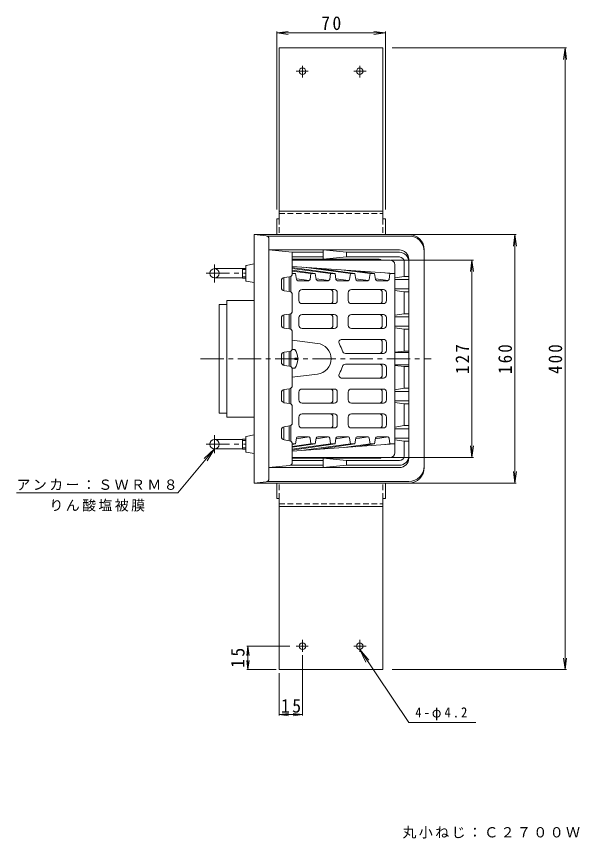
# Model space of a CAD drawing. Units: millimetres, scale not verified. Extents: x -599 to 806, y -582 to 531.
# Drawn here: x -564 to -201, y -26 to 503 of the extents above; entities that cross this region are included whole.
import ezdxf

# ---------------------------------------------------------------- set-up
doc = ezdxf.new("R2010")
doc.units = ezdxf.units.MM
doc.header["$LTSCALE"] = 3
doc.linetypes.add('CHAIN1', pattern=[8, 5, -1, 1, -1])
doc.linetypes.add('DASHED1', pattern=[1.8, 1.2, -0.6])
for name, color, linetype, lineweight in [('3-0', 4, 'Continuous', 9), ('3-1', 2, 'Continuous', 9), ('3-2', 6, 'Continuous', 9), ('3-4', 7, 'Continuous', 9), ('3-5', 7, 'Continuous', 9), ('3-A', 2, 'Continuous', 9), ('3-B', 3, 'Continuous', 9), ('3-F', 7, 'Continuous', 9)]:
    doc.layers.add(name, color=color, linetype=linetype, lineweight=lineweight)
doc.styles.add('ＭＳ ゴシック', font='')
doc.styles.get('ＭＳ ゴシック').set_extended_font_data('MS Gothic')

msp = doc.modelspace()

# ---------------------------------------------------------------- linework, layer by layer
at = {"layer": '3-0'}
for p, q in [((-410.808, 202.949), (-410.808, 362.949)), ((-311.308, 362.949), (-410.808, 362.949)), ((-403.099, 362.137), (-410.808, 362.949)), ((-311.308, 361.949), (-402.438, 361.949)), ((-401.308, 360.148), (-401.308, 205.749)), ((-301.308, 212.949), (-301.308, 352.949)), ((-415.898, 343.023), (-410.808, 343.949)), ((-436.308, 340.949), (-418.308, 340.949)), ((-418.308, 334.774), (-418.308, 341.124)), ((-418.308, 341.124), (-416.308, 341.124)), ((-418.308, 340.309), (-416.308, 340.309)), ((-416.308, 333.366), (-416.308, 342.531)), ((-436.308, 334.948), (-418.308, 334.948)), ((-418.308, 335.589), (-416.308, 335.589)), ((-418.308, 334.774), (-416.308, 334.774)), ((-415.898, 332.874), (-410.808, 331.949)), ((-433.308, 317.949), (-428.36, 317.949)), ((-433.308, 317.949), (-433.308, 247.949)), ((-428.36, 320.449), (-410.808, 320.449)), ((-428.36, 320.449), (-428.36, 245.449)), ((-433.308, 247.949), (-428.36, 247.949)), ((-428.36, 245.449), (-410.808, 245.449)), ((-415.898, 233.023), (-410.808, 233.949)), ((-436.308, 230.949), (-418.308, 230.949)), ((-418.308, 231.124), (-418.308, 224.774)), ((-418.308, 231.124), (-416.308, 231.124)), ((-418.308, 230.309), (-416.308, 230.309)), ((-416.308, 223.366), (-416.308, 232.531)), ((-436.308, 224.949), (-418.308, 224.949)), ((-418.308, 225.589), (-416.308, 225.589)), ((-418.308, 224.774), (-416.308, 224.774)), ((-415.898, 222.874), (-410.808, 221.949)), ((-403.099, 203.76), (-410.808, 202.949)), ((-311.308, 202.949), (-410.808, 202.949)), ((-311.308, 203.949), (-402.438, 203.949))]:
    msp.add_line(p, q, dxfattribs=at)
at = {"layer": '3-0', "linetype": 'CHAIN1'}
for p, q in [((-436.308, 332.111), (-436.308, 343.608)), ((-441.659, 337.949), (-416.308, 337.949)), ((-445.359, 282.949), (-296.974, 282.949)), ((-436.308, 233.786), (-436.308, 222.289)), ((-441.659, 227.949), (-416.308, 227.949))]:
    msp.add_line(p, q, dxfattribs=at)
at = {"layer": '3-0'}
for centre in [(-436.308, 337.949), (-436.308, 227.949)]:
    msp.add_circle(centre, 3, dxfattribs=at)
for centre, radius, start, end in [((-403.308, 360.148), 2, 0, 83.99055), ((-311.308, 352.949), 10, 0, 90), ((-311.308, 351.949), 10, 0, 90), ((-415.808, 342.531), 0.5, 100.30612, 180), ((-415.808, 333.366), 0.5, 180, 259.69388), ((-415.808, 232.531), 0.5, 100.30663, 180), ((-415.808, 223.366), 0.5, 180, 259.69337), ((-311.308, 213.949), 10, 270, 0), ((-311.308, 212.949), 10, 270, 0), ((-403.308, 205.749), 2, 276.00945, 0)]:
    msp.add_arc(centre, radius, start, end, dxfattribs=at)
at = {"layer": '3-1'}
for p, q in [((-386.308, 337.683), (-386.308, 351.449)), ((-386.308, 351.449), (-366.418, 351.449)), ((-351.308, 351.449), (-366.418, 352.949)), ((-351.308, 351.449), (-351.308, 348.449)), ((-351.308, 351.449), (-317.308, 351.449)), ((-366.418, 348.449), (-386.308, 348.449)), ((-330.418, 346.949), (-386.308, 346.949)), ((-317.308, 348.449), (-351.308, 348.449)), ((-314.308, 345.449), (-314.308, 335.949)), ((-311.308, 346.949), (-311.308, 218.949)), ((-391.591, 335.194), (-388.026, 335.703)), ((-320.308, 335.033), (-314.308, 335.949)), ((-311.308, 333.949), (-320.308, 333.949)), ((-311.308, 335.949), (-314.308, 335.949)), ((-393.308, 328.683), (-393.308, 333.214)), ((-388.026, 326.194), (-391.591, 326.703)), ((-386.308, 313.683), (-386.308, 324.214)), ((-311.308, 327.949), (-320.308, 327.949)), ((-320.308, 326.864), (-314.308, 325.949)), ((-311.308, 325.949), (-314.308, 325.949)), ((-314.308, 325.949), (-314.308, 311.949)), ((-393.308, 304.683), (-393.308, 309.214)), ((-391.591, 311.194), (-388.026, 311.703)), ((-320.308, 311.033), (-314.308, 311.949)), ((-311.308, 309.949), (-320.308, 309.949)), ((-311.308, 311.949), (-314.308, 311.949)), ((-388.026, 302.194), (-391.591, 302.703)), ((-311.308, 303.949), (-320.308, 303.949)), ((-320.308, 302.864), (-314.308, 301.949)), ((-386.308, 289.683), (-386.308, 300.214)), ((-391.591, 287.194), (-388.026, 287.703)), ((-320.308, 287.23), (-314.308, 287.949)), ((-311.308, 286.949), (-320.308, 286.949)), ((-311.308, 287.949), (-314.308, 287.949)), ((-393.308, 280.683), (-393.308, 285.214)), ((-388.026, 278.194), (-391.591, 278.703)), ((-386.308, 265.683), (-386.308, 276.214)), ((-311.308, 278.949), (-320.308, 278.949)), ((-320.308, 278.668), (-314.308, 277.949)), ((-311.308, 277.949), (-314.308, 277.949)), ((-314.308, 277.949), (-314.308, 263.949)), ((-393.308, 256.683), (-393.308, 261.214)), ((-391.591, 263.194), (-388.026, 263.703)), ((-320.308, 263.033), (-314.308, 263.949)), ((-311.308, 261.949), (-320.308, 261.949)), ((-311.308, 263.949), (-314.308, 263.949)), ((-388.026, 254.194), (-391.591, 254.703)), ((-311.308, 255.949), (-320.308, 255.949)), ((-320.308, 254.864), (-314.308, 253.949)), ((-311.308, 253.949), (-314.308, 253.949)), ((-314.308, 253.949), (-314.308, 239.949)), ((-386.308, 241.683), (-386.308, 252.214)), ((-391.591, 239.194), (-388.026, 239.703)), ((-320.308, 239.033), (-314.308, 239.949)), ((-311.308, 239.949), (-314.308, 239.949)), ((-393.308, 232.683), (-393.308, 237.214)), ((-311.308, 237.949), (-320.308, 237.949)), ((-388.026, 230.194), (-391.591, 230.703)), ((-386.308, 216.259), (-386.308, 228.214)), ((-311.308, 231.949), (-320.308, 231.949)), ((-320.308, 230.864), (-314.308, 229.949)), ((-311.308, 229.949), (-314.308, 229.949)), ((-314.308, 229.949), (-314.308, 220.449)), ((-330.418, 218.949), (-386.308, 218.949)), ((-366.418, 217.449), (-386.308, 217.449)), ((-366.418, 212.949), (-366.418, 218.949)), ((-366.418, 218.949), (-351.308, 217.449)), ((-351.308, 214.449), (-351.308, 217.449)), ((-317.308, 217.449), (-351.308, 217.449)), ((-388.109, 214.269), (-401.308, 212.949)), ((-401.308, 212.949), (-317.308, 212.949)), ((-387.458, 214.449), (-366.418, 214.449)), ((-351.308, 214.449), (-366.418, 212.949)), ((-351.308, 214.449), (-317.308, 214.449))]:
    msp.add_line(p, q, dxfattribs=at)
for points in [[(-317.308, 352.949), (-401.308, 352.949), (-386.308, 351.449)], [(-366.418, 352.949), (-366.418, 346.949), (-351.308, 348.449)], [(-311.308, 301.949), (-314.308, 301.949), (-314.308, 287.949)]]:
    msp.add_lwpolyline(points, dxfattribs=at)
for centre, radius, start, end in [((-317.308, 346.949), 6, 0, 90), ((-317.308, 345.449), 6, 0, 90), ((-330.418, 343.949), 3, 56.44051, 90), ((-317.308, 345.449), 3, 0, 90), ((-391.308, 333.214), 2, 98.13, 180), ((-388.308, 337.683), 2, 278.13, 0), ((-391.308, 328.683), 2, 180, 261.86929), ((-388.308, 324.214), 2, 0, 81.86929), ((-388.308, 313.683), 2, 278.13071, 0), ((-391.308, 309.214), 2, 98.13071, 180), ((-391.308, 304.683), 2, 180, 261.86929), ((-388.308, 300.214), 2, 0, 81.86929), ((-391.308, 285.214), 2, 98.13071, 180), ((-388.308, 289.683), 2, 278.13071, 0), ((-391.308, 280.683), 2, 180, 261.86929), ((-388.308, 276.214), 2, 0, 81.86929), ((-388.308, 265.683), 2, 278.13071, 0), ((-391.308, 261.214), 2, 98.13071, 180), ((-391.308, 256.683), 2, 180, 261.86929), ((-388.308, 252.214), 2, 0, 81.86929), ((-391.308, 237.214), 2, 98.13071, 180), ((-388.308, 241.683), 2, 278.13071, 0), ((-391.308, 232.683), 2, 180, 261.86929), ((-388.308, 228.214), 2, 0, 81.86929), ((-330.418, 221.949), 3, 270, 303.5578), ((-317.308, 220.449), 3, 270, 0), ((-317.308, 220.449), 6, 270, 0), ((-317.308, 218.949), 6, 270, 0), ((-388.308, 216.259), 2, 275.71053, 0)]:
    msp.add_arc(centre, radius, start, end, dxfattribs=at)
at = {"layer": '3-2'}
for p, q in [((-323.308, 346.449), (-386.308, 346.449)), ((-386.308, 342.378), (-320.308, 337.73)), ((-386.308, 341.715), (-358.776, 337.73)), ((-386.308, 341.123), (-361.605, 337.73)), ((-386.308, 339.874), (-371.504, 337.73)), ((-374.333, 337.73), (-386.308, 339.376)), ((-378.944, 341.86), (-348.877, 337.73)), ((-346.049, 337.73), (-370.44, 341.261)), ((-352.803, 340.019), (-336.15, 337.73)), ((-333.321, 337.73), (-345.634, 339.514)), ((-320.308, 222.449), (-320.308, 343.449)), ((-391.808, 326.747), (-391.808, 335.151)), ((-388.308, 326.194), (-388.308, 335.663)), ((-387.308, 325.946), (-387.308, 335.951)), ((-384.232, 337.73), (-386.308, 338.032)), ((-384.232, 337.73), (-386.308, 337.73)), ((-383.642, 334.047), (-384.232, 337.73)), ((-375.518, 333.274), (-383.698, 334.398)), ((-374.892, 334.055), (-374.333, 337.73)), ((-371.504, 337.73), (-374.333, 337.73)), ((-370.914, 334.047), (-371.504, 337.73)), ((-370.97, 334.397), (-362.79, 333.274)), ((-362.164, 334.055), (-361.605, 337.73)), ((-358.776, 337.73), (-361.605, 337.73)), ((-358.186, 334.047), (-358.776, 337.73)), ((-358.242, 334.397), (-350.062, 333.274)), ((-349.436, 334.055), (-348.877, 337.73)), ((-346.049, 337.73), (-348.877, 337.73)), ((-345.458, 334.047), (-346.049, 337.73)), ((-345.514, 334.398), (-337.334, 333.274)), ((-336.709, 334.055), (-336.15, 337.73)), ((-333.321, 337.73), (-336.15, 337.73)), ((-332.73, 334.047), (-333.321, 337.73)), ((-324.606, 333.274), (-332.787, 334.403)), ((-323.422, 337.73), (-326.663, 338.178)), ((-323.981, 334.055), (-323.422, 337.73)), ((-320.308, 337.73), (-323.422, 337.73)), ((-375.881, 333.206), (-382.654, 333.206)), ((-363.153, 333.206), (-369.926, 333.206)), ((-350.425, 333.206), (-357.199, 333.206)), ((-337.697, 333.206), (-344.471, 333.206)), ((-324.969, 333.206), (-331.743, 333.206)), ((-382.007, 325.449), (-382.007, 320.449)), ((-359.344, 327.449), (-380.007, 327.449)), ((-360.094, 325.449), (-360.094, 320.449)), ((-357.344, 325.449), (-357.344, 320.449)), ((-350.273, 325.449), (-350.273, 320.449)), ((-348.273, 327.449), (-327.612, 327.449)), ((-328.362, 325.449), (-328.362, 320.449)), ((-325.612, 325.449), (-325.612, 320.449)), ((-359.344, 318.449), (-380.007, 318.449)), ((-327.612, 318.449), (-348.273, 318.449)), ((-391.808, 302.747), (-391.808, 311.151)), ((-388.308, 302.234), (-388.308, 311.703)), ((-387.308, 301.946), (-387.308, 311.951)), ((-382.007, 309.449), (-382.007, 304.449)), ((-380.007, 311.449), (-359.344, 311.449)), ((-360.094, 309.449), (-360.094, 304.449)), ((-357.344, 309.449), (-357.344, 304.449)), ((-350.273, 309.449), (-350.273, 304.449)), ((-327.612, 311.449), (-348.273, 311.449)), ((-328.362, 304.449), (-328.362, 309.449)), ((-325.612, 304.449), (-325.612, 309.449)), ((-359.344, 302.449), (-380.007, 302.449)), ((-327.612, 302.449), (-348.273, 302.449)), ((-386.308, 294.828), (-370.112, 292.877)), ((-327.612, 295.449), (-354.286, 295.449)), ((-328.362, 288.449), (-328.362, 293.449)), ((-325.612, 288.449), (-325.612, 293.449)), ((-391.808, 278.747), (-391.808, 287.151)), ((-388.308, 278.194), (-388.308, 287.703)), ((-387.308, 277.946), (-387.308, 287.951)), ((-327.612, 286.449), (-352.079, 286.449)), ((-327.612, 279.449), (-352.079, 279.449)), ((-328.362, 277.449), (-328.362, 272.449)), ((-325.612, 277.449), (-325.612, 272.449)), ((-386.308, 271.069), (-370.112, 273.02)), ((-327.612, 270.449), (-354.286, 270.449)), ((-391.808, 254.747), (-391.808, 263.151)), ((-388.308, 254.234), (-388.308, 263.703)), ((-387.308, 253.946), (-387.308, 263.951)), ((-382.007, 256.449), (-382.007, 261.449)), ((-359.344, 263.449), (-380.007, 263.449)), ((-360.094, 256.449), (-360.094, 261.449)), ((-357.344, 256.449), (-357.344, 261.449)), ((-350.273, 256.449), (-350.273, 261.449)), ((-327.612, 263.449), (-348.273, 263.449)), ((-328.362, 261.449), (-328.362, 256.449)), ((-325.612, 261.449), (-325.612, 256.449)), ((-359.344, 254.449), (-380.007, 254.449)), ((-327.612, 254.449), (-348.273, 254.449)), ((-382.007, 240.449), (-382.007, 245.449)), ((-359.344, 247.449), (-380.007, 247.449)), ((-360.094, 240.449), (-360.094, 245.449)), ((-357.344, 240.449), (-357.344, 245.449)), ((-350.273, 240.449), (-350.273, 245.449)), ((-327.612, 247.449), (-348.273, 247.449)), ((-328.362, 240.449), (-328.362, 245.449)), ((-325.612, 240.449), (-325.612, 245.449)), ((-391.808, 230.747), (-391.808, 239.151)), ((-388.308, 230.234), (-388.308, 239.663)), ((-387.308, 229.946), (-387.308, 239.951)), ((-359.344, 238.449), (-380.007, 238.449)), ((-348.273, 238.449), (-327.612, 238.449)), ((-384.232, 228.167), (-386.308, 228.167)), ((-384.232, 228.167), (-386.308, 227.865)), ((-374.333, 228.167), (-386.308, 226.521)), ((-386.308, 226.023), (-371.504, 228.167)), ((-386.308, 224.774), (-361.605, 228.167)), ((-386.308, 224.182), (-358.776, 228.167)), ((-386.308, 223.519), (-320.308, 228.167)), ((-383.642, 231.85), (-384.232, 228.167)), ((-375.518, 232.623), (-383.698, 231.499)), ((-375.881, 232.692), (-382.654, 232.692)), ((-378.944, 224.038), (-348.877, 228.167)), ((-374.892, 231.842), (-374.333, 228.167)), ((-371.504, 228.167), (-374.333, 228.167)), ((-370.914, 231.85), (-371.504, 228.167)), ((-370.97, 231.5), (-362.79, 232.623)), ((-346.049, 228.167), (-370.44, 224.637)), ((-363.153, 232.692), (-369.926, 232.692)), ((-362.164, 231.842), (-361.605, 228.167)), ((-358.776, 228.167), (-361.605, 228.167)), ((-358.186, 231.85), (-358.776, 228.167)), ((-358.242, 231.5), (-350.062, 232.623)), ((-350.425, 232.692), (-357.199, 232.692)), ((-352.803, 225.879), (-336.15, 228.167)), ((-349.436, 231.842), (-348.877, 228.167)), ((-346.049, 228.167), (-348.877, 228.167)), ((-345.458, 231.85), (-346.049, 228.167)), ((-333.321, 228.167), (-345.634, 226.383)), ((-345.514, 231.5), (-337.334, 232.623)), ((-337.697, 232.692), (-344.471, 232.692)), ((-336.709, 231.842), (-336.15, 228.167)), ((-333.321, 228.167), (-336.15, 228.167)), ((-332.73, 231.85), (-333.321, 228.167)), ((-324.606, 232.623), (-332.787, 231.494)), ((-324.969, 232.692), (-331.743, 232.692)), ((-323.422, 228.167), (-326.663, 227.719)), ((-323.981, 231.842), (-323.422, 228.167)), ((-320.308, 228.167), (-323.422, 228.167)), ((-323.308, 219.449), (-386.308, 219.449))]:
    msp.add_line(p, q, dxfattribs=at)
for centre, radius, start, end in [((-323.308, 343.449), 3, 0, 90), ((-382.654, 334.206), 1, 189.10832, 270), ((-375.881, 334.206), 1, 270, 351.35139), ((-369.926, 334.206), 1, 189.10832, 270), ((-363.153, 334.206), 1, 270, 351.34837), ((-357.199, 334.206), 1, 189.10832, 270), ((-350.425, 334.206), 1, 270, 351.34837), ((-344.471, 334.206), 1, 189.10832, 270), ((-337.697, 334.206), 1, 270, 351.35139), ((-331.743, 334.206), 1, 189.10832, 270), ((-324.969, 334.206), 1, 270, 351.34837), ((-380.007, 325.449), 2, 90, 180), ((-362.094, 325.449), 2, 0, 90), ((-359.344, 325.449), 2, 0, 90), ((-348.273, 325.449), 2, 90, 180), ((-330.362, 325.449), 2, 0, 90), ((-327.612, 325.449), 2, 0, 90), ((-380.007, 320.449), 2, 180, 270), ((-362.094, 320.449), 2, 270, 0), ((-359.344, 320.449), 2, 270, 0), ((-348.273, 320.449), 2, 180, 270), ((-330.362, 320.449), 2, 270, 0), ((-327.612, 320.449), 2, 270, 0), ((-380.007, 309.449), 2, 90, 180), ((-362.094, 309.449), 2, 0, 90), ((-359.344, 309.449), 2, 0, 90), ((-348.273, 309.449), 2, 90, 180), ((-330.362, 309.449), 2, 0, 90), ((-327.612, 309.449), 2, 0, 90), ((-380.007, 304.449), 2, 180, 270), ((-362.094, 304.449), 2, 270, 0), ((-359.344, 304.449), 2, 270, 0), ((-348.273, 304.449), 2, 180, 270), ((-330.362, 304.449), 2, 270, 0), ((-327.612, 304.449), 2, 270, 0), ((-371.308, 282.949), 10, 276.86995, 83.12791), ((-354.286, 293.449), 2, 90, 211.66814), ((-371.308, 282.949), 18, 15.96194, 31.66817), ((-330.362, 293.449), 2, 0, 90), ((-327.612, 293.449), 2, 0, 90), ((-352.079, 288.449), 2, 195.96255, 270), ((-330.362, 288.449), 2, 270, 0), ((-327.612, 288.449), 2, 270, 0), ((-371.308, 282.949), 18, 328.33183, 344.03806), ((-352.079, 277.449), 2, 90, 164.03745), ((-330.362, 277.449), 2, 0, 90), ((-327.612, 277.449), 2, 0, 90), ((-354.286, 272.449), 2, 148.33186, 270), ((-330.362, 272.449), 2, 270, 0), ((-327.612, 272.449), 2, 270, 0), ((-380.007, 261.449), 2, 90, 180), ((-362.094, 261.449), 2, 0, 90), ((-359.344, 261.449), 2, 0, 90), ((-348.273, 261.449), 2, 90, 180), ((-330.362, 261.449), 2, 0, 90), ((-327.612, 261.449), 2, 0, 90), ((-380.007, 256.449), 2, 180, 270), ((-362.094, 256.449), 2, 270, 0), ((-359.344, 256.449), 2, 270, 0), ((-348.273, 256.449), 2, 180, 270), ((-330.362, 256.449), 2, 270, 0), ((-327.612, 256.449), 2, 270, 0), ((-380.007, 245.449), 2, 90, 180), ((-362.094, 245.449), 2, 0, 90), ((-359.344, 245.449), 2, 0, 90), ((-348.273, 245.449), 2, 90, 180), ((-330.362, 245.449), 2, 0, 90), ((-327.612, 245.449), 2, 0, 90), ((-380.007, 240.449), 2, 180, 270), ((-362.094, 240.449), 2, 270, 0), ((-359.344, 240.449), 2, 270, 0), ((-348.273, 240.449), 2, 180, 270), ((-330.362, 240.449), 2, 270, 0), ((-327.612, 240.449), 2, 270, 0), ((-382.654, 231.692), 1, 90, 170.89168), ((-375.881, 231.692), 1, 8.65001, 90), ((-369.926, 231.692), 1, 90, 170.89168), ((-363.153, 231.692), 1, 8.65022, 90), ((-357.199, 231.692), 1, 90, 170.89168), ((-350.425, 231.692), 1, 8.65022, 90), ((-344.471, 231.692), 1, 90, 170.89168), ((-337.697, 231.692), 1, 8.65001, 90), ((-331.743, 231.692), 1, 90, 170.89168), ((-324.969, 231.692), 1, 8.65022, 90), ((-323.308, 222.449), 3, 270, 0)]:
    msp.add_arc(centre, radius, start, end, dxfattribs=at)
at = {"layer": '3-4'}
for p, q in [((-396.308, 492.601), (-388.873, 493.58)), ((-396.308, 493.501), (-396.308, 378.949)), ((-396.308, 492.601), (-326.309, 492.601)), ((-396.308, 492.601), (-388.873, 491.622)), ((-326.309, 492.601), (-333.744, 493.58)), ((-326.309, 492.601), (-333.744, 491.622)), ((-326.309, 493.501), (-326.309, 378.949)), ((-209.751, 482.949), (-321.909, 482.949)), ((-210.651, 482.949), (-211.63, 475.513)), ((-210.651, 82.949), (-210.651, 482.949)), ((-210.651, 482.949), (-209.672, 475.513)), ((-242.094, 362.949), (-320.309, 362.949)), ((-242.994, 362.949), (-243.973, 355.513)), ((-242.994, 202.949), (-242.994, 362.949)), ((-242.994, 362.949), (-242.015, 355.513)), ((-269.728, 346.449), (-322.759, 346.449)), ((-270.628, 346.449), (-271.607, 339.013)), ((-270.628, 219.449), (-270.628, 346.449)), ((-270.628, 346.449), (-269.649, 339.013)), ((-270.628, 219.449), (-271.607, 226.884)), ((-270.628, 219.449), (-269.649, 226.884)), ((-269.728, 219.449), (-322.759, 219.449)), ((-242.994, 202.949), (-243.973, 210.385)), ((-242.994, 202.949), (-242.015, 210.385)), ((-242.094, 202.949), (-320.309, 202.949)), ((-210.651, 82.949), (-211.63, 90.384)), ((-210.651, 82.949), (-209.672, 90.384)), ((-209.751, 82.949), (-321.909, 82.949))]:
    msp.add_line(p, q, dxfattribs=at)
at = {"layer": '3-5'}
for p, q in [((-459.981, 196.732), (-436.308, 224.949)), ((-436.308, 224.949), (-442.943, 218.868)), ((-436.308, 224.949), (-441.144, 217.358)), ((-563.909, 196.732), (-459.981, 196.732)), ((-342.909, 95.849), (-336.957, 89.097)), ((-311.302, 48.805), (-268.226, 48.805))]:
    msp.add_line(p, q, dxfattribs=at)
msp.add_lwpolyline([(-311.302, 48.805), (-342.909, 95.849), (-338.907, 87.787)], dxfattribs=at)
at = {"layer": '3-A'}
for p, q in [((-384.708, 288.949), (-386.448, 288.949)), ((-384.708, 282.47), (-384.708, 283.428)), ((-382.72, 283.428), (-384.708, 283.428)), ((-382.72, 282.47), (-384.708, 282.47)), ((-384.708, 276.949), (-386.448, 276.949))]:
    msp.add_line(p, q, dxfattribs=at)
for start, end in [(2.74535, 36.86935), (323.13013, 357.2541)]:
    msp.add_arc((-392.708, 282.949), 10, start, end, dxfattribs=at)
at = {"layer": '3-B'}
for p, q in [((-394.708, 482.949), (-327.909, 482.949)), ((-394.708, 482.949), (-394.708, 372.949)), ((-327.909, 482.949), (-327.909, 372.949)), ((-327.909, 377.949), (-394.708, 377.949)), ((-394.708, 372.949), (-396.308, 372.949)), ((-396.308, 372.949), (-396.308, 362.949)), ((-327.909, 372.949), (-326.309, 372.949)), ((-326.309, 372.949), (-326.309, 362.949)), ((-396.308, 192.949), (-396.308, 202.949)), ((-326.309, 192.949), (-326.309, 202.949)), ((-394.708, 192.949), (-396.308, 192.949)), ((-394.708, 82.949), (-394.708, 192.949)), ((-327.909, 192.949), (-326.309, 192.949)), ((-327.909, 82.949), (-327.909, 192.949)), ((-327.909, 187.949), (-394.708, 187.949)), ((-394.708, 82.949), (-327.909, 82.949))]:
    msp.add_line(p, q, dxfattribs=at)
at = {"layer": '3-B', "linetype": 'CHAIN1'}
for p, q in [((-379.708, 471.445), (-379.708, 463.88)), ((-342.909, 471.445), (-342.909, 463.88)), ((-376.013, 467.949), (-383.876, 467.949)), ((-346.604, 467.949), (-338.741, 467.949)), ((-379.708, 94.452), (-379.708, 102.017)), ((-342.909, 94.452), (-342.909, 102.017)), ((-376.013, 97.949), (-383.876, 97.949)), ((-346.604, 97.949), (-338.741, 97.949))]:
    msp.add_line(p, q, dxfattribs=at)
at = {"layer": '3-B', "linetype": 'DASHED1'}
for p, q in [((-394.708, 376.349), (-327.909, 376.349)), ((-394.708, 372.949), (-394.708, 362.949)), ((-327.909, 372.949), (-327.909, 362.949)), ((-394.708, 192.949), (-394.708, 202.949)), ((-327.909, 192.949), (-327.909, 202.949)), ((-394.708, 189.549), (-327.909, 189.549))]:
    msp.add_line(p, q, dxfattribs=at)
at = {"layer": '3-B'}
for centre in [(-379.708, 467.949), (-342.909, 467.949), (-379.708, 97.949), (-342.909, 97.949)]:
    msp.add_circle(centre, 2.1, dxfattribs=at)
at = {"layer": '3-F'}
for p, q in [((-414.885, 97.949), (-415.668, 92)), ((-387.876, 97.949), (-415.485, 97.949)), ((-414.885, 82.949), (-414.885, 97.949)), ((-414.885, 97.949), (-414.102, 92)), ((-379.708, 92.19), (-379.708, 53.378)), ((-414.885, 82.949), (-415.668, 88.897)), ((-414.885, 82.949), (-414.102, 88.897)), ((-396.694, 82.949), (-415.485, 82.949)), ((-394.708, 80.661), (-394.708, 53.378)), ((-394.708, 53.978), (-388.76, 54.761)), ((-394.708, 53.978), (-379.708, 53.978)), ((-394.708, 53.978), (-388.76, 53.195)), ((-379.708, 53.978), (-385.657, 54.761)), ((-379.708, 53.978), (-385.657, 53.195))]:
    msp.add_line(p, q, dxfattribs=at)

# ---------------------------------------------------------------- texts
at = {"layer": '3-4', "color": 2, "insert": (-367.683, 494.401), "char_height": 8.798, "attachment_point": 7, "style": 'ＭＳ ゴシック'}
msp.add_mtext('\\T1.27;\\W0.95;70', dxfattribs=at)
at = {"layer": '3-4', "color": 2, "char_height": 8.798, "attachment_point": 7, "rotation": 90, "style": 'ＭＳ ゴシック'}
for s, insert in [('\\T1.27;\\W0.9;127', (-272.428, 273.199)), ('\\T1.27;\\W0.9;160', (-244.794, 273.199)), ('\\T1.27;\\W0.9;400', (-212.451, 273.199))]:
    msp.add_mtext(s, dxfattribs=dict(at, insert=insert))
at = {"layer": '3-5', "char_height": 6.598, "attachment_point": 7, "style": 'ＭＳ ゴシック'}
for s, insert in [('\\T1.17;アンカー：ＳＷＲＭ８', (-563.878, 198.289)), ('\\T1.17;りん酸塩被膜', (-542.695, 184.605)), ('\\T1.32;\\W0.9;4-φ4.2', (-307.093, 50.333)), ('\\T1.17;丸小ねじ：Ｃ２７００Ｗ', (-315.358, -25.787))]:
    msp.add_mtext(s, dxfattribs=dict(at, insert=insert))
at = {"layer": '3-F', "color": 2, "insert": (-416.938, 84.074), "char_height": 8.798, "attachment_point": 7, "rotation": 90, "style": 'ＭＳ ゴシック'}
msp.add_mtext('\\T1.27;\\W0.95;15', dxfattribs=at)
at = {"layer": '3-F', "color": 2, "insert": (-393.583, 55.127), "char_height": 8.798, "attachment_point": 7, "style": 'ＭＳ ゴシック'}
msp.add_mtext('\\T1.27;\\W0.95;15', dxfattribs=at)

doc.saveas('drawing.dxf')
